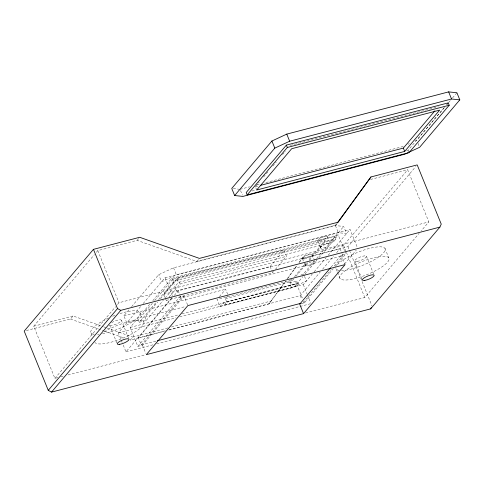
<?xml version="1.0" encoding="UTF-8"?>
<svg xmlns="http://www.w3.org/2000/svg" width="484" height="484" viewBox="0 0 484 484"><rect width="100%" height="100%" fill="white"/><g stroke="black" fill="none" stroke-linecap="round" stroke-linejoin="round"><path stroke-width="0.36" stroke-dasharray="2.42 1.81" d="M320.602 247.191L320.329 247.645A5.3 1.391 -22.1 0 0 326.494 246.937A5.3 1.391 -22.1 0 0 329.265 243.597A5.3 1.391 -22.1 0 0 321.14 246.671L320.602 247.191L320.293 246.181L325.079 240.5L326.428 243.815M320.668 245.775L321.14 246.671L320.293 246.181L308.508 260.15M168.868 330.058L268.916 303.964L285.306 281.343M287.072 278.899L296.819 265.45M299.033 262.395L304.291 255.661L343.604 245.406L407.661 169.775L428.824 221.902L421.062 231.068M268.916 303.964L285.687 281.337M287.901 278.276L297.648 264.833M299.421 262.382L304.291 255.661M96.334 252.327L97.792 250.609L137.105 240.354L196.825 261.457L335.569 225.266L336.453 224.044M57.826 377.599L54.898 378.361L33.735 326.234L94.392 254.62M26.366 330.548L70.446 319.047L73.048 315.979L102.904 326.537M137.105 240.354L138.835 238.309M54.898 378.361L115.561 306.747M117.503 304.454L118.961 302.736L428.824 221.902M152.345 303.335L138.327 319.882L126.766 322.901L123.88 315.792L129.682 308.943M131.612 306.662L158.679 274.706L173.532 267.803L335.406 225.58L343.676 226.445L346.562 233.554L338.292 232.689L176.418 274.912L161.565 281.815L158.679 274.706M122.143 342.376L118.296 332.901L141.183 305.882M143.131 303.583L165.038 277.713L350.035 229.452L357.458 247.735M187.586 304.914L184.017 296.111L142.465 345.171L137.837 346.375L130.142 327.42L150.433 303.462M152.853 300.612L171.693 278.367L338.189 234.934L344.789 251.178M154.765 300.479L173.127 278.796L335.001 236.573L335.963 238.945L333.367 242.006L178.433 282.426L165.746 297.4M138.327 319.882L139.289 322.253L156.689 301.707M158.625 299.427L174.089 281.168L335.963 238.945M165.141 297.666L163.749 294.242L177.598 277.895L283.975 250.143L286.474 256.302L275.487 269.273M139.289 322.253L146.228 320.444L144.885 317.123L157.566 302.149M160.494 298.695L177.083 279.105L325.079 240.5M256.695 190.018L255.352 186.703L259.236 182.117M263.605 176.95L267.979 171.79M272.837 166.054L276.237 162.043M282.553 154.59L285.463 151.147M146.228 320.444L163.308 300.28M167.815 327.946L132.761 337.088L130.166 340.155L164.487 331.201M196.825 261.457L198.984 258.904M165.419 298.35L166.254 300.407L167.204 299.275M169.116 297.019L180.102 284.054L286.474 256.302M123.245 345.086L125.991 351.856L172.25 297.243M155.83 341.147L141.249 344.953L138.363 337.844L171.868 298.283M174.3 295.415L178.185 290.83L340.052 248.607L341.892 253.126M137.837 346.375L179.389 297.321L184.017 296.111M141.249 344.953L181.07 297.938L342.938 255.715L342.152 253.773M219.379 296.632L225.629 289.25L228.133 295.409L225.362 298.682L226.706 301.998L224.11 305.065L223.148 302.694L294.835 283.993L297.43 280.926L298.392 283.297L295.797 286.365L224.11 305.065M291.356 279.516L288.658 280.768L216.971 299.469L219.857 306.578L223.148 302.694M163.749 294.242L270.12 266.496L283.975 250.143M166.254 300.407L272.625 272.655L273.581 271.53M335.569 225.266L337.3 223.221M293.891 278.73L290.491 282.741L297.43 280.926M295.833 276.437L307.479 262.679M309.427 260.386L325.466 241.449L332.405 239.641L335.001 236.573M406.614 150.681L408.072 150.3L444.366 107.448M446.786 104.592L448.238 102.88M300.812 275.124L303.51 273.871L314.642 260.731M316.578 258.444L343.676 226.445M444.33 107.611L416.748 140.178L414.721 141.116M446.75 104.75L448.202 103.038M448.686 102.469L450.622 100.182M452.558 97.895L456.914 92.753M181.99 313.898L296.638 283.993L302.917 276.576M304.853 274.295L316.929 260.035M318.865 257.748L338.189 234.934M179.715 316.881L303.293 284.646L312.204 274.119M314.14 271.839L326.24 257.555M328.128 255.322L350.035 229.452M168.989 329.852L300.237 295.615L320.142 272.111M322.574 269.243L333.742 256.06M336.652 252.618L340.052 248.607M301.695 258.728L347.942 246.665L415.732 166.629M331.116 267.071L341.262 255.092L345.885 253.888L345.062 251.855M303.123 302.724L331.286 269.473M334.202 266.031L342.938 255.715M301.03 303.807L304.333 302.948L333.325 268.723M335.255 266.436L345.885 253.888M344.584 263.931L356.272 250.137M305.573 312.973L364.767 297.533L419.12 233.361M225.362 298.682L290.11 281.791L292.052 279.498M294.484 276.63L305.652 263.514M305.537 264.978L306.076 264.458A5.3 1.391 -22.1 0 1 314.418 261.396A5.3 1.391 -22.1 0 1 310.649 265.057A5.3 1.391 -22.1 0 1 305.537 264.978L305.186 264.022M403.245 146.446L264.089 183.025M407.97 144.256L409.325 143.627M219.857 306.578L291.543 287.877L306.396 280.98L304.557 276.455M290.321 145.412L438.316 106.807M240.028 189.298L249.502 186.83M256.798 184.924L260.44 183.974M255.352 186.703L258.268 185.941M252.037 191.005L255.679 190.055M370.532 179.461L407.661 169.775M33.735 326.234L73.048 315.979M123.88 315.792L225.629 289.25M144.885 317.123L185.777 306.457M226.706 301.998L298.392 283.297M130.142 327.42L178.342 314.848M118.296 332.901L176.061 317.831M171.469 326.99L271.512 300.897M138.363 337.844L165.34 330.808M125.991 351.856L153.779 344.608M156.701 343.846L299.287 306.65M300.019 306.463L310.256 303.789M60.748 376.836L63.67 376.074M68.056 374.931L145.521 354.724M233.258 188.591L239.271 189.22M103.618 326.785L106.462 327.789M107.17 328.043L132.761 337.088M70.446 319.047L103.86 330.856M104.574 331.11L124.479 338.147M305.586 263.586L306.076 264.458M418.061 143.409L419.374 146.64M408.072 150.3L409.034 152.672M384.931 248.352L388.779 257.827M366.418 256.205L374.114 275.16M354.73 261.166L362.425 280.121M347.942 246.665L361.808 280.811M362.092 281.507L371.996 305.894M343.604 245.406L346.145 251.662M346.423 252.358L364.767 297.533M335.406 225.58L338.292 232.689M341.262 255.092L344.838 263.895M332.405 239.641L333.367 242.006M336.223 269.019L337.318 271.73M337.596 272.401L340.07 278.5M312.168 254.572L314.546 260.416M303.51 273.871L304.297 275.807M303.293 284.646L307.14 294.121M307.413 294.798L310.716 302.923M296.638 283.993L302.688 298.882M303.789 301.592L304.333 302.948M300.237 295.615L301.81 299.493M294.835 283.993L295.797 286.365M290.11 281.791L291.459 285.106M288.658 280.768L291.543 287.877M240.548 190.593L242.387 195.119M270.12 266.496L271.512 269.921M271.79 270.604L272.625 272.655M173.532 267.803L176.418 274.912M177.598 277.895L180.102 284.054M177.083 279.105L178.433 282.426M178.185 290.83L180.018 295.355M180.284 296.002L181.07 297.938M173.127 278.796L174.089 281.168M171.693 278.367L178.015 293.933M165.038 277.713L172.461 295.99M139.809 312.289L143.657 321.769M142.465 345.171L145.763 353.296M97.792 250.609L118.961 302.736M121.302 320.148L128.998 339.102M109.608 325.109L117.309 344.064M91.101 332.962L92.474 336.344M302.421 258.704L305.289 265.783M327.402 236.585L330.136 243.936M317.661 240.717L320.347 247.996M319.96 246.622L320.329 247.645L320.293 246.181M104.163 331.873A26.499 6.945 -22.1 0 1 141.032 320.438A26.499 6.945 -22.1 0 1 127.31 336.162A26.499 6.945 -22.1 0 1 94.949 342.436M111.689 322.653A6.359 1.67 -22.1 0 1 120.849 319.87A6.359 1.67 -22.1 0 1 116.432 324.026A6.359 1.67 -22.1 0 1 109.559 324.661M337.451 264.718A26.499 6.945 -22.1 0 1 373.116 247.572A26.499 6.945 -22.1 0 1 379.341 256.514A26.499 6.945 -22.1 0 1 341.516 270.55M339.29 270.423A26.499 6.945 -22.1 0 1 335.884 267.846M119.959 313.608A26.499 6.945 -22.1 0 1 138.484 316.705A26.499 6.945 -22.1 0 1 102.451 333.827M98.954 334.341A26.499 6.945 -22.1 0 1 97.617 334.45M94.174 334.365A26.499 6.945 -22.1 0 1 108.591 318.03M112.663 316.264A26.499 6.945 -22.1 0 1 115.252 315.247M304.424 258.928A5.3 1.391 -22.1 0 0 312.21 254.947A5.3 1.391 -22.1 0 0 305.247 256.048A5.3 1.391 -22.1 0 0 304.424 258.928M319.658 240.941A5.3 1.391 -22.1 0 0 327.444 236.96A5.3 1.391 -22.1 0 0 320.487 238.061A5.3 1.391 -22.1 0 0 319.658 240.941M350.077 279.595A26.499 6.945 -22.1 0 0 388.997 259.69A26.499 6.945 -22.1 0 0 354.191 265.202A26.499 6.945 -22.1 0 0 350.077 279.595M357.131 261.427A6.359 1.67 -22.1 0 0 366.473 256.653A6.359 1.67 -22.1 0 0 358.118 257.972A6.359 1.67 -22.1 0 0 357.131 261.427"/><path stroke-width="0.73" d="M370.647 308.871L439.896 227.105L441.245 224.134L417.196 164.899L370.944 176.963L338.165 222.198L199.42 258.396L139.701 237.287L93.454 249.351L24.2 331.11L48.255 390.346L51.528 392.113L370.647 308.871L371.186 307.679M337.342 222.821L370.944 176.963M48.255 390.346L117.503 308.586L93.454 249.351M51.528 392.113L120.776 310.353L439.896 227.105M409.506 151.988L419.634 147.287L459.8 99.861L456.914 92.753L448.644 91.887L286.77 134.11L271.917 141.013L231.751 188.433L234.637 195.542L242.914 196.407L404.781 154.184L408.157 152.617M234.637 195.542L274.803 148.122L289.656 141.219L451.53 98.996L459.8 99.861M286.365 145.103L246.199 192.523L247.161 194.895L409.034 152.672L449.2 105.246L448.238 102.88L286.365 145.103L287.327 147.475L247.161 194.895M260.452 185.372L403.347 148.098L434.916 110.824M404.697 151.413L439.666 110.122L291.671 148.727L256.695 190.018L404.697 151.413L403.347 148.098M330.632 267.646L299.711 304.152L303.559 313.632L146.313 354.651L187.865 305.592L345.11 264.573L303.559 313.632M287.327 147.475L449.2 105.246M157.294 340.766L300.933 303.299M117.503 308.586L120.776 310.353M448.644 91.887L451.53 98.996M286.77 134.11L289.656 141.219M271.917 141.013L274.803 148.122M119.711 344.324A6.359 1.67 -22.1 0 0 129.053 339.55A6.359 1.67 -22.1 0 0 120.697 340.869A6.359 1.67 -22.1 0 0 119.711 344.324M364.827 280.381A6.359 1.67 -22.1 0 0 374.168 275.608A6.359 1.67 -22.1 0 0 365.813 276.927A6.359 1.67 -22.1 0 0 364.827 280.381"/></g></svg>
